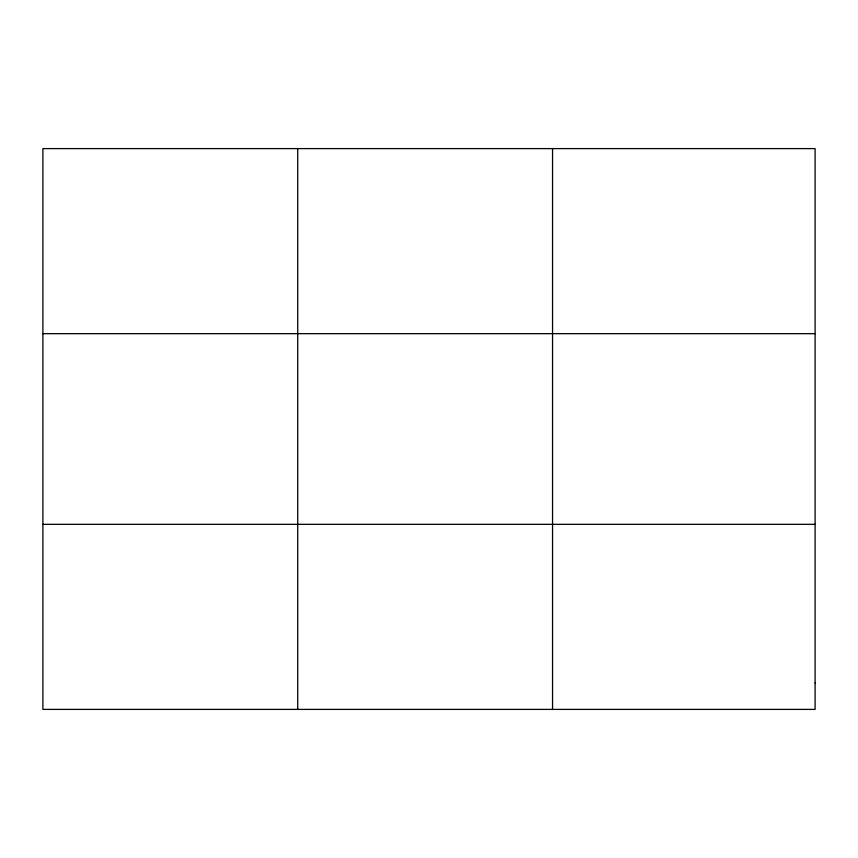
<?xml version="1.0" encoding="UTF-8"?>
<svg xmlns="http://www.w3.org/2000/svg" width="858" height="858" viewBox="0 0 858 858"><rect width="100%" height="100%" fill="white"/><g stroke="black" fill="none" stroke-linecap="round" stroke-linejoin="round"><path stroke-width="1.29" d="M297.726 148.606L297.726 709.394M552.552 148.606L552.552 709.394M42.9 333.665L815.1 333.665M42.9 524.335L815.1 524.335M815.1 682.957L815.1 709.394L42.9 709.394L42.9 148.606L815.1 148.606L815.1 682.957"/></g></svg>
